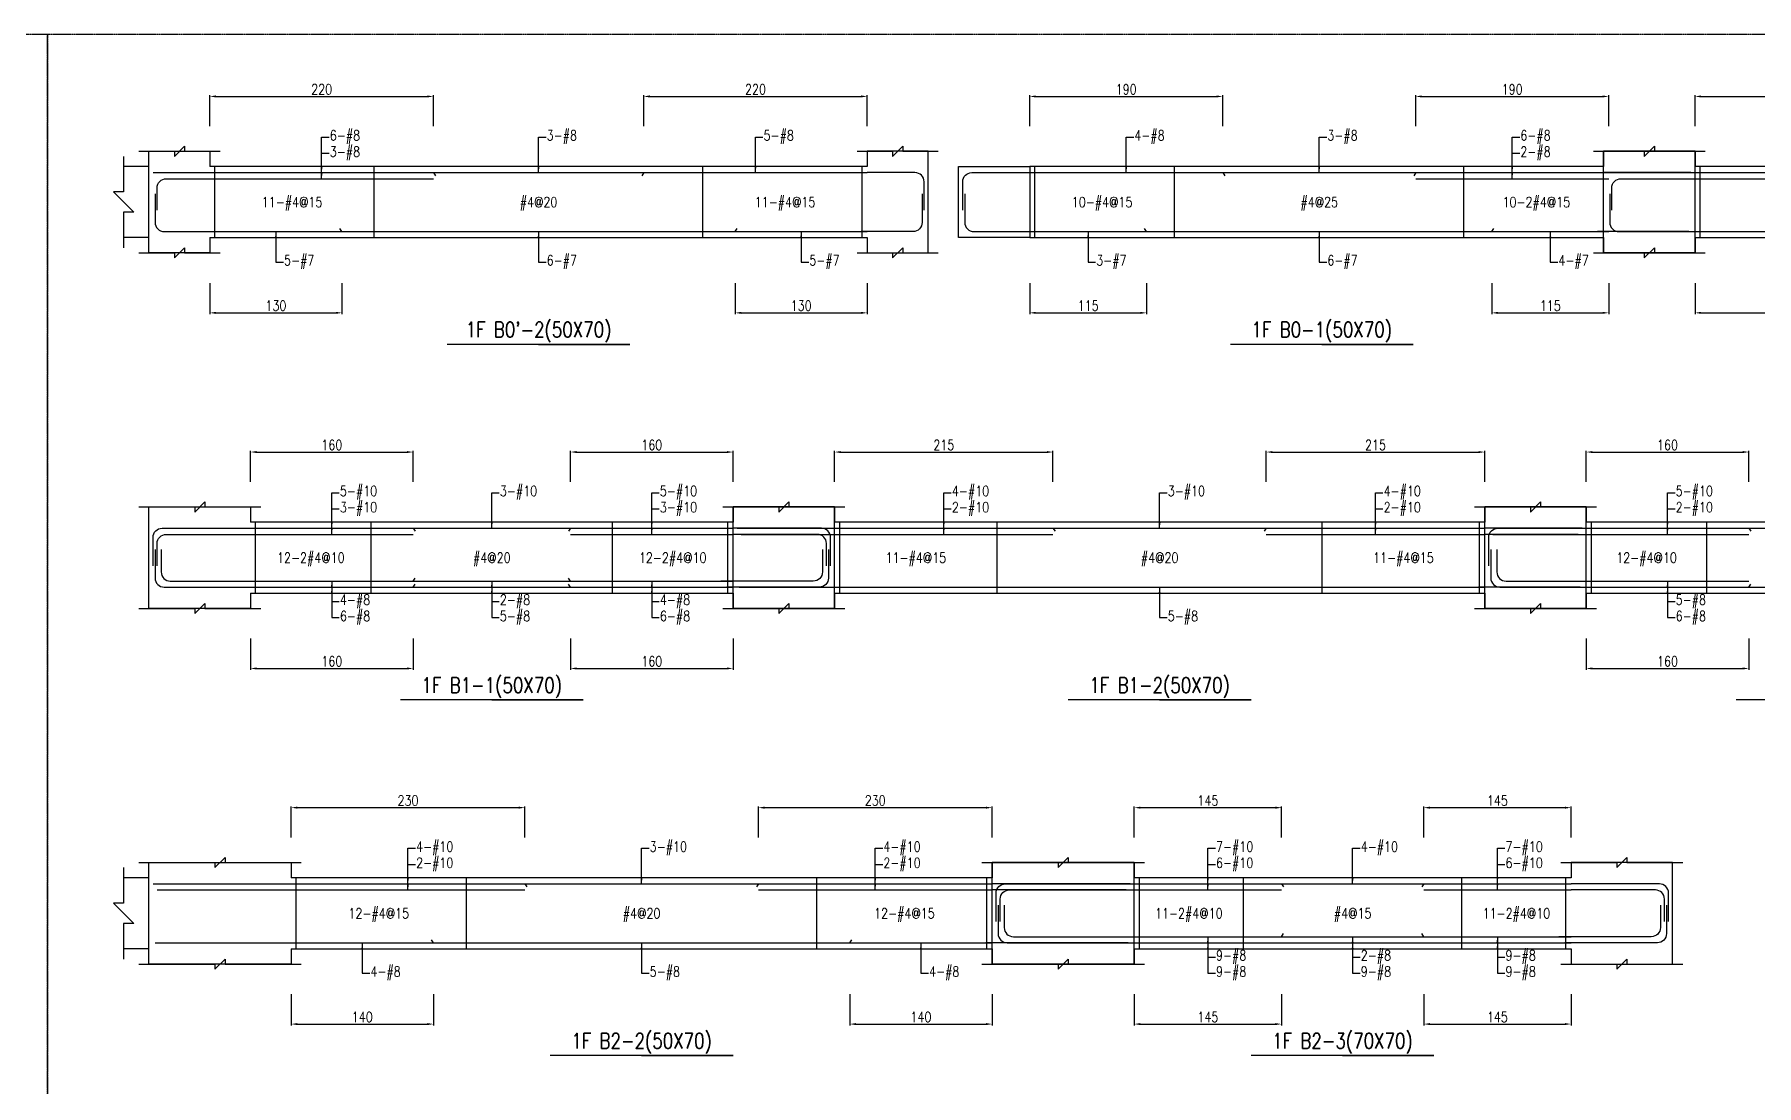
# Model space of a CAD drawing. Header units: millimetres. Extents: x 0 to 84580, y -12276 to 4373.
# Drawn here: x 48735 to 50431, y -5104 to -4069 of the extents above; entities that cross this region are included whole.
import ezdxf
from ezdxf.enums import TextEntityAlignment as Align

# ---------------------------------------------------------------- set-up
doc = ezdxf.new("R2010")
doc.units = ezdxf.units.MM
doc.header["$MEASUREMENT"] = 0
doc.linetypes.add('CENTER', pattern=[2, 1.25, -0.25, 0.25, -0.25])
for name, color, linetype in [('S-DIM', 2, 'Continuous'), ('S-GRID', 1, 'CENTER'), ('S-LEADER', 2, 'Continuous'), ('S-RC', 130, 'Continuous'), ('S-REINF', 6, 'Continuous'), ('S-TEXT', 2, 'Continuous')]:
    doc.layers.add(name, color=color, linetype=linetype)
doc.styles.add('CS4', font='romans.shx', dxfattribs={"width": 0.8, "bigfont": 'lsp.shx'})
doc.styles.get("Standard").update_dxf_attribs({"font": 'arial.ttf'})
doc.dimstyles.new('ISO-25', dxfattribs={"dimtxt": 2.5, "dimasz": 2.5, "dimexe": 1.25, "dimexo": 0.625, "dimtad": 1, "dimtxsty": 'Standard', "dimcen": 2.5, "dimadec": 0, "dimazin": 0, "dimtfac": 1, "dimtmove": 0, "dimatfit": 3, "dimfxl": 0, "dimarcsym": 0})

# ---------------------------------------------------------------- blocks, each defined once
blk = doc.blocks.new('*D1735')
at = {"layer": 'DEFPOINTS', "color": 0, "transparency": 16777216}
for p in [(49128, -4130), (48908, -4160), (49128, -4160)]:
    blk.add_point(p, dxfattribs=at)
at = {"layer": 'S-DIM', "color": 0, "lineweight": -2, "transparency": 16777216}
for p, q in [((48908, -4159.375), (48908, -4128.75)), ((48914, -4130), (49122, -4130)), ((49128, -4159.375), (49128, -4128.75))]:
    blk.add_line(p, q, dxfattribs=at)
at = {"layer": 'S-DIM', "color": 0, "transparency": 16777216}
for points in [[(48914, -4129), (48914, -4131), (48908, -4130)], [(49122, -4129), (49122, -4131), (49128, -4130)]]:
    blk.add_solid(points, dxfattribs=at)
at = {"layer": 'S-DIM', "color": 0, "transparency": 16777216, "insert": (49018, -4123), "char_height": 10, "attachment_point": 5, "style": 'CS4'}
blk.add_mtext('220', dxfattribs=at)
blk = doc.blocks.new('*D1736')
at = {"layer": 'DEFPOINTS', "color": 0, "transparency": 16777216}
for p in [(49555.1, -4130), (49335.1, -4160), (49555.1, -4160)]:
    blk.add_point(p, dxfattribs=at)
at = {"layer": 'S-DIM', "color": 0, "lineweight": -2, "transparency": 16777216}
for p, q in [((49335.1, -4159.375), (49335.1, -4128.75)), ((49341.1, -4130), (49549.1, -4130)), ((49555.1, -4159.375), (49555.1, -4128.75))]:
    blk.add_line(p, q, dxfattribs=at)
at = {"layer": 'S-DIM', "color": 0, "transparency": 16777216}
for points in [[(49341.1, -4129), (49341.1, -4131), (49335.1, -4130)], [(49549.1, -4129), (49549.1, -4131), (49555.1, -4130)]]:
    blk.add_solid(points, dxfattribs=at)
at = {"layer": 'S-DIM', "color": 0, "transparency": 16777216, "insert": (49445.1, -4123), "char_height": 10, "attachment_point": 5, "style": 'CS4'}
blk.add_mtext('220', dxfattribs=at)
blk = doc.blocks.new('*D1737')
at = {"layer": 'DEFPOINTS', "color": 0, "transparency": 16777216}
for p in [(48908, -4313), (49038, -4313), (49038, -4343)]:
    blk.add_point(p, dxfattribs=at)
at = {"layer": 'S-DIM', "color": 0, "lineweight": -2, "transparency": 16777216}
for p, q in [((48908, -4313.625), (48908, -4344.25)), ((49038, -4313.625), (49038, -4344.25)), ((48914, -4343), (49032, -4343))]:
    blk.add_line(p, q, dxfattribs=at)
at = {"layer": 'S-DIM', "color": 0, "transparency": 16777216}
for points in [[(48914, -4342), (48914, -4344), (48908, -4343)], [(49032, -4342), (49032, -4344), (49038, -4343)]]:
    blk.add_solid(points, dxfattribs=at)
at = {"layer": 'S-DIM', "color": 0, "transparency": 16777216, "insert": (48973, -4336), "char_height": 10, "attachment_point": 5, "style": 'CS4'}
blk.add_mtext('130', dxfattribs=at)
blk = doc.blocks.new('*D1698')
at = {"layer": 'DEFPOINTS', "color": 0, "transparency": 16777216}
for p in [(49425.1, -4313), (49555.1, -4313), (49555.1, -4343)]:
    blk.add_point(p, dxfattribs=at)
at = {"layer": 'S-DIM', "color": 0, "lineweight": -2, "transparency": 16777216}
for p, q in [((49425.1, -4313.625), (49425.1, -4344.25)), ((49555.1, -4313.625), (49555.1, -4344.25)), ((49431.1, -4343), (49549.1, -4343))]:
    blk.add_line(p, q, dxfattribs=at)
at = {"layer": 'S-DIM', "color": 0, "transparency": 16777216}
for points in [[(49431.1, -4342), (49431.1, -4344), (49425.1, -4343)], [(49549.1, -4342), (49549.1, -4344), (49555.1, -4343)]]:
    blk.add_solid(points, dxfattribs=at)
at = {"layer": 'S-DIM', "color": 0, "transparency": 16777216, "insert": (49490.1, -4336), "char_height": 10, "attachment_point": 5, "style": 'CS4'}
blk.add_mtext('130', dxfattribs=at)
blk = doc.blocks.new('*D1699')
at = {"layer": 'DEFPOINTS', "color": 0, "transparency": 16777216}
for p in [(49905.1, -4130), (49715.1, -4160), (49905.1, -4160)]:
    blk.add_point(p, dxfattribs=at)
at = {"layer": 'S-DIM', "color": 0, "lineweight": -2, "transparency": 16777216}
for p, q in [((49715.1, -4159.375), (49715.1, -4128.75)), ((49721.1, -4130), (49899.1, -4130)), ((49905.1, -4159.375), (49905.1, -4128.75))]:
    blk.add_line(p, q, dxfattribs=at)
at = {"layer": 'S-DIM', "color": 0, "transparency": 16777216}
for points in [[(49721.1, -4129), (49721.1, -4131), (49715.1, -4130)], [(49899.1, -4129), (49899.1, -4131), (49905.1, -4130)]]:
    blk.add_solid(points, dxfattribs=at)
at = {"layer": 'S-DIM', "color": 0, "transparency": 16777216, "insert": (49810.1, -4123), "char_height": 10, "attachment_point": 5, "style": 'CS4'}
blk.add_mtext('190', dxfattribs=at)
blk = doc.blocks.new('*D1700')
at = {"layer": 'DEFPOINTS', "color": 0, "transparency": 16777216}
for p in [(50285.1, -4130), (50095.1, -4160), (50285.1, -4160)]:
    blk.add_point(p, dxfattribs=at)
at = {"layer": 'S-DIM', "color": 0, "lineweight": -2, "transparency": 16777216}
for p, q in [((50095.1, -4159.375), (50095.1, -4128.75)), ((50101.1, -4130), (50279.1, -4130)), ((50285.1, -4159.375), (50285.1, -4128.75))]:
    blk.add_line(p, q, dxfattribs=at)
at = {"layer": 'S-DIM', "color": 0, "transparency": 16777216}
for points in [[(50101.1, -4129), (50101.1, -4131), (50095.1, -4130)], [(50279.1, -4129), (50279.1, -4131), (50285.1, -4130)]]:
    blk.add_solid(points, dxfattribs=at)
at = {"layer": 'S-DIM', "color": 0, "transparency": 16777216, "insert": (50190.1, -4123), "char_height": 10, "attachment_point": 5, "style": 'CS4'}
blk.add_mtext('190', dxfattribs=at)
blk = doc.blocks.new('*D1701')
at = {"layer": 'DEFPOINTS', "color": 0, "transparency": 16777216}
for p in [(49715.1, -4313), (49830.1, -4313), (49830.1, -4343)]:
    blk.add_point(p, dxfattribs=at)
at = {"layer": 'S-DIM', "color": 0, "lineweight": -2, "transparency": 16777216}
for p, q in [((49715.1, -4313.625), (49715.1, -4344.25)), ((49830.1, -4313.625), (49830.1, -4344.25)), ((49721.1, -4343), (49824.1, -4343))]:
    blk.add_line(p, q, dxfattribs=at)
at = {"layer": 'S-DIM', "color": 0, "transparency": 16777216}
for points in [[(49721.1, -4342), (49721.1, -4344), (49715.1, -4343)], [(49824.1, -4342), (49824.1, -4344), (49830.1, -4343)]]:
    blk.add_solid(points, dxfattribs=at)
at = {"layer": 'S-DIM', "color": 0, "transparency": 16777216, "insert": (49772.6, -4336), "char_height": 10, "attachment_point": 5, "style": 'CS4'}
blk.add_mtext('115', dxfattribs=at)
blk = doc.blocks.new('*D1702')
at = {"layer": 'DEFPOINTS', "color": 0, "transparency": 16777216}
for p in [(50170.1, -4313), (50285.1, -4313), (50285.1, -4343)]:
    blk.add_point(p, dxfattribs=at)
at = {"layer": 'S-DIM', "color": 0, "lineweight": -2, "transparency": 16777216}
for p, q in [((50170.1, -4313.625), (50170.1, -4344.25)), ((50285.1, -4313.625), (50285.1, -4344.25)), ((50176.1, -4343), (50279.1, -4343))]:
    blk.add_line(p, q, dxfattribs=at)
at = {"layer": 'S-DIM', "color": 0, "transparency": 16777216}
for points in [[(50176.1, -4342), (50176.1, -4344), (50170.1, -4343)], [(50279.1, -4342), (50279.1, -4344), (50285.1, -4343)]]:
    blk.add_solid(points, dxfattribs=at)
at = {"layer": 'S-DIM', "color": 0, "transparency": 16777216, "insert": (50227.6, -4336), "char_height": 10, "attachment_point": 5, "style": 'CS4'}
blk.add_mtext('115', dxfattribs=at)
blk = doc.blocks.new('*D1703')
at = {"layer": 'DEFPOINTS', "color": 0, "transparency": 16777216}
for p in [(50625.1, -4130), (50370.1, -4160), (50625.1, -4160)]:
    blk.add_point(p, dxfattribs=at)
at = {"layer": 'S-DIM', "color": 0, "lineweight": -2, "transparency": 16777216}
for p, q in [((50370.1, -4159.375), (50370.1, -4128.75)), ((50376.1, -4130), (50619.1, -4130)), ((50625.1, -4159.375), (50625.1, -4128.75))]:
    blk.add_line(p, q, dxfattribs=at)
at = {"layer": 'S-DIM', "color": 0, "transparency": 16777216}
for points in [[(50376.1, -4129), (50376.1, -4131), (50370.1, -4130)], [(50619.1, -4129), (50619.1, -4131), (50625.1, -4130)]]:
    blk.add_solid(points, dxfattribs=at)
at = {"layer": 'S-DIM', "color": 0, "transparency": 16777216, "insert": (50497.6, -4123), "char_height": 10, "attachment_point": 5, "style": 'CS4'}
blk.add_mtext('255', dxfattribs=at)
blk = doc.blocks.new('*D1705')
at = {"layer": 'DEFPOINTS', "color": 0, "transparency": 16777216}
for p in [(50370.1, -4313), (50525.1, -4313), (50525.1, -4343)]:
    blk.add_point(p, dxfattribs=at)
at = {"layer": 'S-DIM', "color": 0, "lineweight": -2, "transparency": 16777216}
for p, q in [((50370.1, -4313.625), (50370.1, -4344.25)), ((50525.1, -4313.625), (50525.1, -4344.25)), ((50376.1, -4343), (50519.1, -4343))]:
    blk.add_line(p, q, dxfattribs=at)
at = {"layer": 'S-DIM', "color": 0, "transparency": 16777216}
for points in [[(50376.1, -4342), (50376.1, -4344), (50370.1, -4343)], [(50519.1, -4342), (50519.1, -4344), (50525.1, -4343)]]:
    blk.add_solid(points, dxfattribs=at)
at = {"layer": 'S-DIM', "color": 0, "transparency": 16777216, "insert": (50447.6, -4336), "char_height": 10, "attachment_point": 5, "style": 'CS4'}
blk.add_mtext('155', dxfattribs=at)
blk = doc.blocks.new('*D1693')
at = {"layer": 'DEFPOINTS', "color": 0, "transparency": 16777216}
for p in [(49108, -4480), (48948, -4510), (49108, -4510)]:
    blk.add_point(p, dxfattribs=at)
at = {"layer": 'S-DIM', "color": 0, "lineweight": -2, "transparency": 16777216}
for p, q in [((48948, -4509.375), (48948, -4478.75)), ((48954, -4480), (49102, -4480)), ((49108, -4509.375), (49108, -4478.75))]:
    blk.add_line(p, q, dxfattribs=at)
at = {"layer": 'S-DIM', "color": 0, "transparency": 16777216}
for points in [[(48954, -4479), (48954, -4481), (48948, -4480)], [(49102, -4479), (49102, -4481), (49108, -4480)]]:
    blk.add_solid(points, dxfattribs=at)
at = {"layer": 'S-DIM', "color": 0, "transparency": 16777216, "insert": (49028, -4473), "char_height": 10, "attachment_point": 5, "style": 'CS4'}
blk.add_mtext('160', dxfattribs=at)
blk = doc.blocks.new('*D1694')
at = {"layer": 'DEFPOINTS', "color": 0, "transparency": 16777216}
for p in [(49423, -4480), (49263, -4510), (49423, -4510)]:
    blk.add_point(p, dxfattribs=at)
at = {"layer": 'S-DIM', "color": 0, "lineweight": -2, "transparency": 16777216}
for p, q in [((49263, -4509.375), (49263, -4478.75)), ((49269, -4480), (49417, -4480)), ((49423, -4509.375), (49423, -4478.75))]:
    blk.add_line(p, q, dxfattribs=at)
at = {"layer": 'S-DIM', "color": 0, "transparency": 16777216}
for points in [[(49269, -4479), (49269, -4481), (49263, -4480)], [(49417, -4479), (49417, -4481), (49423, -4480)]]:
    blk.add_solid(points, dxfattribs=at)
at = {"layer": 'S-DIM', "color": 0, "transparency": 16777216, "insert": (49343, -4473), "char_height": 10, "attachment_point": 5, "style": 'CS4'}
blk.add_mtext('160', dxfattribs=at)
blk = doc.blocks.new('*D1695')
at = {"layer": 'DEFPOINTS', "color": 0, "transparency": 16777216}
for p in [(48948, -4663), (49108, -4663), (49108, -4693)]:
    blk.add_point(p, dxfattribs=at)
at = {"layer": 'S-DIM', "color": 0, "lineweight": -2, "transparency": 16777216}
for p, q in [((48948, -4663.625), (48948, -4694.25)), ((49108, -4663.625), (49108, -4694.25)), ((48954, -4693), (49102, -4693))]:
    blk.add_line(p, q, dxfattribs=at)
at = {"layer": 'S-DIM', "color": 0, "transparency": 16777216}
for points in [[(48954, -4692), (48954, -4694), (48948, -4693)], [(49102, -4692), (49102, -4694), (49108, -4693)]]:
    blk.add_solid(points, dxfattribs=at)
at = {"layer": 'S-DIM', "color": 0, "transparency": 16777216, "insert": (49028, -4686), "char_height": 10, "attachment_point": 5, "style": 'CS4'}
blk.add_mtext('160', dxfattribs=at)
blk = doc.blocks.new('*D1696')
at = {"layer": 'DEFPOINTS', "color": 0, "transparency": 16777216}
for p in [(49263, -4663), (49423, -4663), (49423, -4693)]:
    blk.add_point(p, dxfattribs=at)
at = {"layer": 'S-DIM', "color": 0, "lineweight": -2, "transparency": 16777216}
for p, q in [((49263, -4663.625), (49263, -4694.25)), ((49423, -4663.625), (49423, -4694.25)), ((49269, -4693), (49417, -4693))]:
    blk.add_line(p, q, dxfattribs=at)
at = {"layer": 'S-DIM', "color": 0, "transparency": 16777216}
for points in [[(49269, -4692), (49269, -4694), (49263, -4693)], [(49417, -4692), (49417, -4694), (49423, -4693)]]:
    blk.add_solid(points, dxfattribs=at)
at = {"layer": 'S-DIM', "color": 0, "transparency": 16777216, "insert": (49343, -4686), "char_height": 10, "attachment_point": 5, "style": 'CS4'}
blk.add_mtext('160', dxfattribs=at)
blk = doc.blocks.new('*D1697')
at = {"layer": 'DEFPOINTS', "color": 0, "transparency": 16777216}
for p in [(49738, -4480), (49523, -4510), (49738, -4510)]:
    blk.add_point(p, dxfattribs=at)
at = {"layer": 'S-DIM', "color": 0, "lineweight": -2, "transparency": 16777216}
for p, q in [((49523, -4509.375), (49523, -4478.75)), ((49529, -4480), (49732, -4480)), ((49738, -4509.375), (49738, -4478.75))]:
    blk.add_line(p, q, dxfattribs=at)
at = {"layer": 'S-DIM', "color": 0, "transparency": 16777216}
for points in [[(49529, -4479), (49529, -4481), (49523, -4480)], [(49732, -4479), (49732, -4481), (49738, -4480)]]:
    blk.add_solid(points, dxfattribs=at)
at = {"layer": 'S-DIM', "color": 0, "transparency": 16777216, "insert": (49630.5, -4473), "char_height": 10, "attachment_point": 5, "style": 'CS4'}
blk.add_mtext('215', dxfattribs=at)
blk = doc.blocks.new('*D1686')
at = {"layer": 'DEFPOINTS', "color": 0, "transparency": 16777216}
for p in [(50163, -4480), (49948, -4510), (50163, -4510)]:
    blk.add_point(p, dxfattribs=at)
at = {"layer": 'S-DIM', "color": 0, "lineweight": -2, "transparency": 16777216}
for p, q in [((49948, -4509.375), (49948, -4478.75)), ((49954, -4480), (50157, -4480)), ((50163, -4509.375), (50163, -4478.75))]:
    blk.add_line(p, q, dxfattribs=at)
at = {"layer": 'S-DIM', "color": 0, "transparency": 16777216}
for points in [[(49954, -4479), (49954, -4481), (49948, -4480)], [(50157, -4479), (50157, -4481), (50163, -4480)]]:
    blk.add_solid(points, dxfattribs=at)
at = {"layer": 'S-DIM', "color": 0, "transparency": 16777216, "insert": (50055.5, -4473), "char_height": 10, "attachment_point": 5, "style": 'CS4'}
blk.add_mtext('215', dxfattribs=at)
blk = doc.blocks.new('*D1687')
at = {"layer": 'DEFPOINTS', "color": 0, "transparency": 16777216}
for p in [(50423, -4480), (50263, -4510), (50423, -4510)]:
    blk.add_point(p, dxfattribs=at)
at = {"layer": 'S-DIM', "color": 0, "lineweight": -2, "transparency": 16777216}
for p, q in [((50263, -4509.375), (50263, -4478.75)), ((50269, -4480), (50417, -4480)), ((50423, -4509.375), (50423, -4478.75))]:
    blk.add_line(p, q, dxfattribs=at)
at = {"layer": 'S-DIM', "color": 0, "transparency": 16777216}
for points in [[(50269, -4479), (50269, -4481), (50263, -4480)], [(50417, -4479), (50417, -4481), (50423, -4480)]]:
    blk.add_solid(points, dxfattribs=at)
at = {"layer": 'S-DIM', "color": 0, "transparency": 16777216, "insert": (50343, -4473), "char_height": 10, "attachment_point": 5, "style": 'CS4'}
blk.add_mtext('160', dxfattribs=at)
blk = doc.blocks.new('*D1689')
at = {"layer": 'DEFPOINTS', "color": 0, "transparency": 16777216}
for p in [(50263, -4663), (50423, -4663), (50423, -4693)]:
    blk.add_point(p, dxfattribs=at)
at = {"layer": 'S-DIM', "color": 0, "lineweight": -2, "transparency": 16777216}
for p, q in [((50263, -4663.625), (50263, -4694.25)), ((50423, -4663.625), (50423, -4694.25)), ((50269, -4693), (50417, -4693))]:
    blk.add_line(p, q, dxfattribs=at)
at = {"layer": 'S-DIM', "color": 0, "transparency": 16777216}
for points in [[(50269, -4692), (50269, -4694), (50263, -4693)], [(50417, -4692), (50417, -4694), (50423, -4693)]]:
    blk.add_solid(points, dxfattribs=at)
at = {"layer": 'S-DIM', "color": 0, "transparency": 16777216, "insert": (50343, -4686), "char_height": 10, "attachment_point": 5, "style": 'CS4'}
blk.add_mtext('160', dxfattribs=at)
blk = doc.blocks.new('*D1681')
at = {"layer": 'DEFPOINTS', "color": 0, "transparency": 16777216}
for p in [(49218, -4830), (48988, -4860), (49218, -4860)]:
    blk.add_point(p, dxfattribs=at)
at = {"layer": 'S-DIM', "color": 0, "lineweight": -2, "transparency": 16777216}
for p, q in [((48988, -4859.375), (48988, -4828.75)), ((48994, -4830), (49212, -4830)), ((49218, -4859.375), (49218, -4828.75))]:
    blk.add_line(p, q, dxfattribs=at)
at = {"layer": 'S-DIM', "color": 0, "transparency": 16777216}
for points in [[(48994, -4829), (48994, -4831), (48988, -4830)], [(49212, -4829), (49212, -4831), (49218, -4830)]]:
    blk.add_solid(points, dxfattribs=at)
at = {"layer": 'S-DIM', "color": 0, "transparency": 16777216, "insert": (49103, -4823), "char_height": 10, "attachment_point": 5, "style": 'CS4'}
blk.add_mtext('230', dxfattribs=at)
blk = doc.blocks.new('*D1682')
at = {"layer": 'DEFPOINTS', "color": 0, "transparency": 16777216}
for p in [(49678, -4830), (49448, -4860), (49678, -4860)]:
    blk.add_point(p, dxfattribs=at)
at = {"layer": 'S-DIM', "color": 0, "lineweight": -2, "transparency": 16777216}
for p, q in [((49448, -4859.375), (49448, -4828.75)), ((49454, -4830), (49672, -4830)), ((49678, -4859.375), (49678, -4828.75))]:
    blk.add_line(p, q, dxfattribs=at)
at = {"layer": 'S-DIM', "color": 0, "transparency": 16777216}
for points in [[(49454, -4829), (49454, -4831), (49448, -4830)], [(49672, -4829), (49672, -4831), (49678, -4830)]]:
    blk.add_solid(points, dxfattribs=at)
at = {"layer": 'S-DIM', "color": 0, "transparency": 16777216, "insert": (49563, -4823), "char_height": 10, "attachment_point": 5, "style": 'CS4'}
blk.add_mtext('230', dxfattribs=at)
blk = doc.blocks.new('*D1683')
at = {"layer": 'DEFPOINTS', "color": 0, "transparency": 16777216}
for p in [(48988, -5013), (49128, -5013), (49128, -5043)]:
    blk.add_point(p, dxfattribs=at)
at = {"layer": 'S-DIM', "color": 0, "lineweight": -2, "transparency": 16777216}
for p, q in [((48988, -5013.625), (48988, -5044.25)), ((49128, -5013.625), (49128, -5044.25)), ((48994, -5043), (49122, -5043))]:
    blk.add_line(p, q, dxfattribs=at)
at = {"layer": 'S-DIM', "color": 0, "transparency": 16777216}
for points in [[(48994, -5042), (48994, -5044), (48988, -5043)], [(49122, -5042), (49122, -5044), (49128, -5043)]]:
    blk.add_solid(points, dxfattribs=at)
at = {"layer": 'S-DIM', "color": 0, "transparency": 16777216, "insert": (49058, -5036), "char_height": 10, "attachment_point": 5, "style": 'CS4'}
blk.add_mtext('140', dxfattribs=at)
blk = doc.blocks.new('*D1684')
at = {"layer": 'DEFPOINTS', "color": 0, "transparency": 16777216}
for p in [(49538, -5013), (49678, -5013), (49678, -5043)]:
    blk.add_point(p, dxfattribs=at)
at = {"layer": 'S-DIM', "color": 0, "lineweight": -2, "transparency": 16777216}
for p, q in [((49538, -5013.625), (49538, -5044.25)), ((49678, -5013.625), (49678, -5044.25)), ((49544, -5043), (49672, -5043))]:
    blk.add_line(p, q, dxfattribs=at)
at = {"layer": 'S-DIM', "color": 0, "transparency": 16777216}
for points in [[(49544, -5042), (49544, -5044), (49538, -5043)], [(49672, -5042), (49672, -5044), (49678, -5043)]]:
    blk.add_solid(points, dxfattribs=at)
at = {"layer": 'S-DIM', "color": 0, "transparency": 16777216, "insert": (49608, -5036), "char_height": 10, "attachment_point": 5, "style": 'CS4'}
blk.add_mtext('140', dxfattribs=at)
blk = doc.blocks.new('*D1685')
at = {"layer": 'DEFPOINTS', "color": 0, "transparency": 16777216}
for p in [(49963, -4830), (49818, -4860), (49963, -4860)]:
    blk.add_point(p, dxfattribs=at)
at = {"layer": 'S-DIM', "color": 0, "lineweight": -2, "transparency": 16777216}
for p, q in [((49818, -4859.375), (49818, -4828.75)), ((49824, -4830), (49957, -4830)), ((49963, -4859.375), (49963, -4828.75))]:
    blk.add_line(p, q, dxfattribs=at)
at = {"layer": 'S-DIM', "color": 0, "transparency": 16777216}
for points in [[(49824, -4829), (49824, -4831), (49818, -4830)], [(49957, -4829), (49957, -4831), (49963, -4830)]]:
    blk.add_solid(points, dxfattribs=at)
at = {"layer": 'S-DIM', "color": 0, "transparency": 16777216, "insert": (49890.5, -4823), "char_height": 10, "attachment_point": 5, "style": 'CS4'}
blk.add_mtext('145', dxfattribs=at)
blk = doc.blocks.new('*D1672')
at = {"layer": 'DEFPOINTS', "color": 0, "transparency": 16777216}
for p in [(50248, -4830), (50103, -4860), (50248, -4860)]:
    blk.add_point(p, dxfattribs=at)
at = {"layer": 'S-DIM', "color": 0, "lineweight": -2, "transparency": 16777216}
for p, q in [((50103, -4859.375), (50103, -4828.75)), ((50109, -4830), (50242, -4830)), ((50248, -4859.375), (50248, -4828.75))]:
    blk.add_line(p, q, dxfattribs=at)
at = {"layer": 'S-DIM', "color": 0, "transparency": 16777216}
for points in [[(50109, -4829), (50109, -4831), (50103, -4830)], [(50242, -4829), (50242, -4831), (50248, -4830)]]:
    blk.add_solid(points, dxfattribs=at)
at = {"layer": 'S-DIM', "color": 0, "transparency": 16777216, "insert": (50175.5, -4823), "char_height": 10, "attachment_point": 5, "style": 'CS4'}
blk.add_mtext('145', dxfattribs=at)
blk = doc.blocks.new('*D1673')
at = {"layer": 'DEFPOINTS', "color": 0, "transparency": 16777216}
for p in [(49818, -5013), (49963, -5013), (49963, -5043)]:
    blk.add_point(p, dxfattribs=at)
at = {"layer": 'S-DIM', "color": 0, "lineweight": -2, "transparency": 16777216}
for p, q in [((49818, -5013.625), (49818, -5044.25)), ((49963, -5013.625), (49963, -5044.25)), ((49824, -5043), (49957, -5043))]:
    blk.add_line(p, q, dxfattribs=at)
at = {"layer": 'S-DIM', "color": 0, "transparency": 16777216}
for points in [[(49824, -5042), (49824, -5044), (49818, -5043)], [(49957, -5042), (49957, -5044), (49963, -5043)]]:
    blk.add_solid(points, dxfattribs=at)
at = {"layer": 'S-DIM', "color": 0, "transparency": 16777216, "insert": (49890.5, -5036), "char_height": 10, "attachment_point": 5, "style": 'CS4'}
blk.add_mtext('145', dxfattribs=at)
blk = doc.blocks.new('*D1674')
at = {"layer": 'DEFPOINTS', "color": 0, "transparency": 16777216}
for p in [(50103, -5013), (50248, -5013), (50248, -5043)]:
    blk.add_point(p, dxfattribs=at)
at = {"layer": 'S-DIM', "color": 0, "lineweight": -2, "transparency": 16777216}
for p, q in [((50103, -5013.625), (50103, -5044.25)), ((50248, -5013.625), (50248, -5044.25)), ((50109, -5043), (50242, -5043))]:
    blk.add_line(p, q, dxfattribs=at)
at = {"layer": 'S-DIM', "color": 0, "transparency": 16777216}
for points in [[(50109, -5042), (50109, -5044), (50103, -5043)], [(50242, -5042), (50242, -5044), (50248, -5043)]]:
    blk.add_solid(points, dxfattribs=at)
at = {"layer": 'S-DIM', "color": 0, "transparency": 16777216, "insert": (50175.5, -5036), "char_height": 10, "attachment_point": 5, "style": 'CS4'}
blk.add_mtext('145', dxfattribs=at)

msp = doc.modelspace()

# ---------------------------------------------------------------- linework, layer by layer
for p, q in [((48848, -4199), (48823, -4199)), ((48848, -4269), (48823, -4269)), ((48848, -4899), (48823, -4899)), ((48848, -4969), (48823, -4969))]:
    msp.add_line(p, q)
at = {"layer": 'S-GRID'}
for points in [[(45519, -6138), (48748, -6138), (48748, -4069), (45519, -4069), (45519, -6138)], [(45519, -6138), (48748, -6138), (48748, -4069), (45519, -4069), (45519, -6138)], [(48748, -6138), (51977, -6138), (51977, -4069), (48748, -4069), (48748, -6138)], [(48748, -6138), (51977, -6138), (51977, -4069), (48748, -4069), (48748, -6138)]]:
    msp.add_lwpolyline(points, dxfattribs=at)
at = {"layer": 'S-RC'}
for points in [[(48838, -4184), (48873, -4184.007), (48872.999, -4189.007), (48883.001, -4179.009), (48883, -4184.009), (48918, -4184.016)], [(48908, -4269), (48908, -4284), (48848, -4284), (48848, -4184), (48908, -4184), (48908, -4199)], [(49545.1, -4184), (49580.1, -4184.007), (49580.099, -4189.007), (49590.101, -4179.009), (49590.1, -4184.009), (49625.1, -4184.016)], [(49555.1, -4269), (49555.1, -4284), (49615.1, -4284), (49615.1, -4184), (49555.1, -4184), (49555.1, -4199)], [(50270.1, -4184), (50320.1, -4184.01), (50320.099, -4189.01), (50330.101, -4179.012), (50330.1, -4184.012), (50380.1, -4184.022)], [(50270.1, -4184), (50320.1, -4184.01), (50320.099, -4189.01), (50330.101, -4179.012), (50330.1, -4184.012), (50380.1, -4184.022)], [(50280.1, -4269), (50280.1, -4284), (50370.1, -4284), (50370.1, -4184), (50280.1, -4184), (50280.1, -4199)], [(50370.1, -4269), (50370.1, -4284), (50280.1, -4284), (50280.1, -4184), (50370.1, -4184), (50370.1, -4199)], [(48823, -4189), (48823, -4224), (48813, -4224), (48833, -4244), (48823, -4244), (48823, -4279)], [(49555.1, -4199), (48908, -4199)], [(49715.1, -4269), (49645.1, -4269), (49645.1, -4199), (49715.1, -4199), (49715.1, -4269)], [(50280.1, -4199), (49715.1, -4199)], [(51135.1, -4199), (50370.1, -4199)], [(48908, -4269), (49555.1, -4269)], [(49715.1, -4269), (50280.1, -4269)], [(50370.1, -4269), (51135.1, -4269)], [(48838, -4284), (48873, -4284.007), (48872.999, -4289.007), (48883.001, -4279.009), (48883, -4284.009), (48918, -4284.016)], [(49545.1, -4284), (49580.1, -4284.007), (49580.099, -4289.007), (49590.101, -4279.009), (49590.1, -4284.009), (49625.1, -4284.016)], [(50270.1, -4284), (50320.1, -4284.01), (50320.099, -4289.01), (50330.101, -4279.012), (50330.1, -4284.012), (50380.1, -4284.022)], [(50270.1, -4284), (50320.1, -4284.01), (50320.099, -4289.01), (50330.101, -4279.012), (50330.1, -4284.012), (50380.1, -4284.022)], [(49231.55, -4374), (49321.55, -4374), (49141.55, -4374)], [(50002.6, -4374), (50092.6, -4374), (49912.6, -4374)], [(48838, -4534), (48893, -4534.011), (48892.999, -4539.011), (48903.001, -4529.013), (48903, -4534.013), (48958, -4534.024)], [(48948, -4619), (48948, -4634), (48848, -4634), (48848, -4534), (48948, -4534), (48948, -4549)], [(49413, -4534), (49468, -4534.011), (49467.999, -4539.011), (49478.001, -4529.013), (49478, -4534.013), (49533, -4534.024)], [(49413, -4534), (49468, -4534.011), (49467.999, -4539.011), (49478.001, -4529.013), (49478, -4534.013), (49533, -4534.024)], [(49423, -4619), (49423, -4634), (49523, -4634), (49523, -4534), (49423, -4534), (49423, -4549)], [(49523, -4619), (49523, -4634), (49423, -4634), (49423, -4534), (49523, -4534), (49523, -4549)], [(50153, -4534), (50208, -4534.011), (50207.999, -4539.011), (50218.001, -4529.013), (50218, -4534.013), (50273, -4534.024)], [(50153, -4534), (50208, -4534.011), (50207.999, -4539.011), (50218.001, -4529.013), (50218, -4534.013), (50273, -4534.024)], [(50163, -4619), (50163, -4634), (50263, -4634), (50263, -4534), (50163, -4534), (50163, -4549)], [(50263, -4619), (50263, -4634), (50163, -4634), (50163, -4534), (50263, -4534), (50263, -4549)], [(49423, -4549), (48948, -4549)], [(50163, -4549), (49523, -4549)], [(50738, -4549), (50263, -4549)], [(48948, -4619), (49423, -4619)], [(49523, -4619), (50163, -4619)], [(50263, -4619), (50738, -4619)], [(48838, -4634), (48893, -4634.011), (48892.999, -4639.011), (48903.001, -4629.013), (48903, -4634.013), (48958, -4634.024)], [(49413, -4634), (49468, -4634.011), (49467.999, -4639.011), (49478.001, -4629.013), (49478, -4634.013), (49533, -4634.024)], [(49413, -4634), (49468, -4634.011), (49467.999, -4639.011), (49478.001, -4629.013), (49478, -4634.013), (49533, -4634.024)], [(50153, -4634), (50208, -4634.011), (50207.999, -4639.011), (50218.001, -4629.013), (50218, -4634.013), (50273, -4634.024)], [(50153, -4634), (50208, -4634.011), (50207.999, -4639.011), (50218.001, -4629.013), (50218, -4634.013), (50273, -4634.024)], [(49185.5, -4724), (49275.5, -4724), (49095.5, -4724)], [(49843, -4724), (49933, -4724), (49753, -4724)], [(50500.5, -4724), (50590.5, -4724), (50410.5, -4724)], [(48838, -4884), (48913, -4884.015), (48912.999, -4889.015), (48923.001, -4879.017), (48923, -4884.017), (48998, -4884.031)], [(49668, -4884), (49743, -4884.015), (49742.999, -4889.015), (49753.001, -4879.017), (49753, -4884.017), (49828, -4884.031)], [(49668, -4884), (49743, -4884.015), (49742.999, -4889.015), (49753.001, -4879.017), (49753, -4884.017), (49828, -4884.031)], [(50238, -4884), (50293, -4884.011), (50292.999, -4889.011), (50303.001, -4879.013), (50303, -4884.013), (50358, -4884.024)], [(48823, -4889), (48823, -4924), (48813, -4924), (48833, -4944), (48823, -4944), (48823, -4979)], [(48988, -4969), (48988, -4984), (48848, -4984), (48848, -4884), (48988, -4884), (48988, -4899)], [(49678, -4899), (48988, -4899)], [(49678, -4969), (49678, -4984), (49818, -4984), (49818, -4884), (49678, -4884), (49678, -4899)], [(49818, -4969), (49818, -4984), (49678, -4984), (49678, -4884), (49818, -4884), (49818, -4899)], [(50248, -4899), (49818, -4899)], [(50248, -4969), (50248, -4984), (50348, -4984), (50348, -4884), (50248, -4884), (50248, -4899)], [(48838, -4984), (48913, -4984.015), (48912.999, -4989.015), (48923.001, -4979.017), (48923, -4984.017), (48998, -4984.031)], [(48988, -4969), (49678, -4969)], [(49668, -4984), (49743, -4984.015), (49742.999, -4989.015), (49753.001, -4979.017), (49753, -4984.017), (49828, -4984.031)], [(49668, -4984), (49743, -4984.015), (49742.999, -4989.015), (49753.001, -4979.017), (49753, -4984.017), (49828, -4984.031)], [(49818, -4969), (50248, -4969)], [(50238, -4984), (50293, -4984.011), (50292.999, -4989.011), (50303.001, -4979.013), (50303, -4984.013), (50358, -4984.024)], [(49333, -5074), (49423, -5074), (49243, -5074)], [(50023, -5074), (50113, -5074), (49933, -5074)]]:
    msp.add_lwpolyline(points, dxfattribs=at)
at = {"layer": 'S-REINF', "color": 1}
for points in [[(48913, -4269), (48913, -4199)], [(49069.775, -4269), (49069.775, -4199)], [(49393.325, -4269), (49393.325, -4199)], [(49550.1, -4269), (49550.1, -4199)], [(49720.1, -4269), (49720.1, -4199)], [(49857.6, -4269), (49857.6, -4199)], [(50142.6, -4269), (50142.6, -4199)], [(50280.1, -4269), (50280.1, -4199)], [(50375.1, -4269), (50375.1, -4199)], [(48953, -4619), (48953, -4549)], [(49066.75, -4619), (49066.75, -4549)], [(49304.25, -4619), (49304.25, -4549)], [(49418, -4619), (49418, -4549)], [(49528, -4619), (49528, -4549)], [(49683, -4619), (49683, -4549)], [(50003, -4619), (50003, -4549)], [(50158, -4619), (50158, -4549)], [(50268, -4619), (50268, -4549)], [(50381.75, -4619), (50381.75, -4549)], [(48993, -4969), (48993, -4899)], [(49160.5, -4969), (49160.5, -4899)], [(49505.5, -4969), (49505.5, -4899)], [(49673, -4969), (49673, -4899)], [(49823, -4969), (49823, -4899)], [(49925.5, -4969), (49925.5, -4899)], [(50140.5, -4969), (50140.5, -4899)], [(50243, -4969), (50243, -4899)]]:
    msp.add_lwpolyline(points, dxfattribs=at)
at = {"layer": 'S-REINF'}
for points in [[(48852, -4205), (48908, -4205)], [(48908, -4205), (49128, -4205)], [(48908, -4211), (49128, -4211)], [(49128, -4205), (49130, -4208)], [(49128, -4205), (49335.1, -4205)], [(49335.1, -4205), (49333.1, -4208)], [(49335.1, -4205), (49555.1, -4205)], [(49715.1, -4205), (49905.1, -4205)], [(49905.1, -4205), (49907.1, -4208)], [(49905.1, -4205), (50095.1, -4205)], [(50095.1, -4205), (50093.1, -4208)], [(50095.1, -4205), (50285.1, -4205)], [(50095.1, -4211), (50285.1, -4211)], [(50366.1, -4205), (50280.1, -4205)], [(50284.1, -4205), (50370.1, -4205)], [(50370.1, -4205), (50625.1, -4205)], [(50370.1, -4211), (50625.1, -4211)], [(48908, -4263), (49038, -4263)], [(49038, -4263), (49036, -4260)], [(49038, -4263), (49425.1, -4263)], [(49425.1, -4263), (49427.1, -4260)], [(49425.1, -4263), (49555.1, -4263)], [(49715.1, -4263), (49830.1, -4263)], [(49830.1, -4263), (49828.1, -4260)], [(49830.1, -4263), (50170.1, -4263)], [(50170.1, -4263), (50172.1, -4260)], [(50170.1, -4263), (50285.1, -4263)], [(50364.1, -4263), (50274.1, -4263)], [(50370.1, -4263), (50525.1, -4263)], [(48948, -4555), (49108, -4555)], [(49108, -4555), (49110, -4558)], [(49108, -4555), (49263, -4555)], [(49263, -4555), (49261, -4558)], [(49263, -4555), (49423, -4555)], [(49427, -4555), (49523, -4555)], [(49523, -4555), (49738, -4555)], [(49738, -4555), (49740, -4558)], [(49738, -4555), (49948, -4555)], [(49948, -4555), (49946, -4558)], [(49948, -4555), (50163, -4555)], [(50259, -4555), (50163, -4555)], [(50263, -4555), (50423, -4555)], [(50423, -4555), (50425, -4558)], [(50423, -4555), (50578, -4555)], [(48948, -4561), (49108, -4561)], [(49263, -4561), (49423, -4561)], [(49431, -4561), (49523, -4561)], [(49523, -4561), (49738, -4561)], [(49948, -4561), (50163, -4561)], [(50255, -4561), (50163, -4561)], [(50171, -4561), (50263, -4561)], [(50263, -4561), (50423, -4561)], [(48948, -4607), (49108, -4607)], [(49108, -4607), (49110, -4604)], [(49108, -4607), (49263, -4607)], [(49108, -4613), (49110, -4610)], [(49263, -4607), (49261, -4604)], [(49263, -4613), (49261, -4610)], [(49263, -4607), (49423, -4607)], [(50263, -4607), (50423, -4607)], [(50423, -4613), (50425, -4610)], [(48948, -4613), (49108, -4613)], [(49108, -4613), (49263, -4613)], [(49263, -4613), (49423, -4613)], [(49429, -4613), (49523, -4613)], [(49523, -4613), (50163, -4613)], [(50257, -4613), (50157, -4613)], [(50263, -4613), (50423, -4613)], [(50423, -4613), (50578, -4613)], [(48852, -4905), (48988, -4905)], [(48856, -4911), (48988, -4911)], [(48988, -4905), (49218, -4905)], [(48988, -4911), (49218, -4911)], [(49218, -4905), (49220, -4908)], [(49218, -4905), (49448, -4905)], [(49448, -4905), (49446, -4908)], [(49448, -4905), (49678, -4905)], [(49448, -4911), (49678, -4911)], [(49814, -4905), (49678, -4905)], [(49810, -4911), (49678, -4911)], [(49818, -4905), (49963, -4905)], [(49818, -4911), (49963, -4911)], [(49963, -4905), (49965, -4908)], [(49963, -4905), (50103, -4905)], [(50103, -4905), (50101, -4908)], [(50103, -4905), (50248, -4905)], [(50103, -4911), (50248, -4911)], [(48854, -4963), (48988, -4963)], [(48988, -4963), (49128, -4963)], [(49128, -4963), (49126, -4960)], [(49128, -4963), (49538, -4963)], [(49538, -4963), (49540, -4960)], [(49538, -4963), (49678, -4963)], [(49812, -4963), (49672, -4963)], [(49818, -4957), (49963, -4957)], [(49818, -4963), (49963, -4963)], [(49963, -4957), (49965, -4954)], [(49963, -4957), (50103, -4957)], [(49963, -4963), (50103, -4963)], [(50103, -4957), (50101, -4954)], [(50103, -4957), (50248, -4957)], [(50103, -4963), (50248, -4963)]]:
    msp.add_lwpolyline(points, dxfattribs=at)
for points in [[(48856, -4242), (48856, -4220, -0.41421356), (48865, -4211), (48908, -4211)], [(49611.1, -4242), (49611.1, -4214, 0.41421356), (49602.1, -4205), (49555.1, -4205)], [(49649.1, -4242), (49649.1, -4214, -0.41421356), (49658.1, -4205), (49715.1, -4205)], [(50288.1, -4242), (50288.1, -4220, -0.41421356), (50297.1, -4211), (50370.1, -4211)], [(48854, -4226), (48854, -4254, 0.41421356), (48863, -4263), (48908, -4263)], [(49609.1, -4226), (49609.1, -4254, -0.41421356), (49600.1, -4263), (49549.1, -4263)], [(49651.1, -4226), (49651.1, -4254, 0.41421356), (49660.1, -4263), (49715.1, -4263)], [(50286.1, -4226), (50286.1, -4254, 0.41421356), (50295.1, -4263), (50370.1, -4263)], [(48852, -4592), (48852, -4564, -0.41421356), (48861, -4555), (48948, -4555)], [(49519, -4592), (49519, -4564, 0.41421356), (49510, -4555), (49423, -4555)], [(50167, -4592), (50167, -4564, -0.41421356), (50176, -4555), (50263, -4555)], [(48854, -4576), (48854, -4604, 0.41421356), (48863, -4613), (48948, -4613)], [(48856, -4592), (48856, -4570, -0.41421356), (48865, -4561), (48948, -4561)], [(48860, -4576), (48860, -4598, 0.41421356), (48869, -4607), (48948, -4607)], [(49511, -4576), (49511, -4598, -0.41421356), (49502, -4607), (49411, -4607)], [(49517, -4576), (49517, -4604, -0.41421356), (49508, -4613), (49417, -4613)], [(49515, -4592), (49515, -4570, 0.41421356), (49506, -4561), (49423, -4561)], [(50169, -4576), (50169, -4604, 0.41421356), (50178, -4613), (50263, -4613)], [(50175, -4576), (50175, -4598, 0.41421356), (50184, -4607), (50263, -4607)], [(49682, -4942), (49682, -4914, -0.41421356), (49691, -4905), (49818, -4905)], [(49686, -4942), (49686, -4920, -0.41421356), (49695, -4911), (49818, -4911)], [(50344, -4942), (50344, -4914, 0.41421356), (50335, -4905), (50248, -4905)], [(50340, -4942), (50340, -4920, 0.41421356), (50331, -4911), (50248, -4911)], [(49684, -4926), (49684, -4954, 0.41421356), (49693, -4963), (49818, -4963)], [(49690, -4926), (49690, -4948, 0.41421356), (49699, -4957), (49818, -4957)], [(50336, -4926), (50336, -4948, -0.41421356), (50327, -4957), (50236, -4957)], [(50342, -4926), (50342, -4954, -0.41421356), (50333, -4963), (50242, -4963)]]:
    msp.add_lwpolyline(points, format="xyb", dxfattribs=at)

# ---------------------------------------------------------------- texts
at = {"layer": 'S-LEADER', "char_height": 10, "attachment_point": 4, "style": 'CS4'}
for s, insert in [('6-#8', (49026, -4170)), ('3-#8', (49239.55, -4170)), ('5-#8', (49453.1, -4170)), ('4-#8', (49818.1, -4170)), ('3-#8', (50008.1, -4170)), ('6-#8', (50198.1, -4170)), ('3-#8', (49026, -4186)), ('2-#8', (50198.1, -4186)), ('5-#7', (48981, -4293)), ('6-#7', (49239.55, -4293)), ('5-#7', (49498.1, -4293)), ('3-#7', (49780.6, -4293)), ('6-#7', (50008.1, -4293)), ('4-#7', (50235.6, -4293)), ('5-#10', (49036, -4520)), ('3-#10', (49193.5, -4520)), ('5-#10', (49351, -4520)), ('4-#10', (49638.5, -4520)), ('3-#10', (49851, -4520)), ('4-#10', (50063.5, -4520)), ('5-#10', (50351, -4520)), ('3-#10', (49036, -4536)), ('3-#10', (49351, -4536)), ('2-#10', (49638.5, -4536)), ('2-#10', (50063.5, -4536)), ('2-#10', (50351, -4536)), ('4-#8', (49036, -4627)), ('2-#8', (49193.5, -4627)), ('4-#8', (49351, -4627)), ('5-#8', (50351, -4627)), ('6-#8', (49036, -4643)), ('5-#8', (49193.5, -4643)), ('6-#8', (49351, -4643)), ('5-#8', (49851, -4643)), ('6-#8', (50351, -4643)), ('4-#10', (49111, -4870)), ('3-#10', (49341, -4870)), ('4-#10', (49571, -4870)), ('7-#10', (49898.5, -4870)), ('4-#10', (50041, -4870)), ('7-#10', (50183.5, -4870)), ('2-#10', (49111, -4886)), ('2-#10', (49571, -4886)), ('6-#10', (49898.5, -4886)), ('6-#10', (50183.5, -4886)), ('4-#8', (49066, -4993)), ('5-#8', (49341, -4993)), ('4-#8', (49616, -4993)), ('9-#8', (49898.5, -4977)), ('9-#8', (49898.5, -4993)), ('2-#8', (50041, -4977)), ('9-#8', (50041, -4993)), ('9-#8', (50183.5, -4977)), ('9-#8', (50183.5, -4993))]:
    msp.add_mtext(s, dxfattribs=dict(at, insert=insert))
at = {"layer": 'S-RC', "style": 'CS4', "width": 0.8}
for s, p in [("1F B0'-2(50X70)", (49231.55, -4367)), ('1F B0-1(50X70)', (50002.6, -4367)), ('1F B1-1(50X70)', (49185.5, -4717)), ('1F B1-2(50X70)', (49843, -4717)), ('1F B2-2(50X70)', (49333, -5067)), ('1F B2-3(70X70)', (50023, -5067))]:
    msp.add_text(s, height=15, dxfattribs=at).set_placement(p, align=Align.CENTER)
at = {"layer": 'S-TEXT', "color": 1, "style": 'CS4', "width": 0.8}
for s, p in [('11-#4@15', (48988.887, -4239)), ('#4@20', (49231.55, -4239)), ('11-#4@15', (49474.213, -4239)), ('10-#4@15', (49786.35, -4239)), ('#4@25', (50000.1, -4239)), ('10-2#4@15', (50213.85, -4239)), ('12-2#4@10', (49007.375, -4589)), ('#4@20', (49185.5, -4589)), ('12-2#4@10', (49363.625, -4589)), ('11-#4@15', (49603, -4589)), ('#4@20', (49843, -4589)), ('11-#4@15', (50083, -4589)), ('12-#4@10', (50322.375, -4589)), ('12-#4@15', (49074.25, -4939)), ('#4@20', (49333, -4939)), ('12-#4@15', (49591.75, -4939)), ('11-2#4@10', (49871.75, -4939)), ('#4@15', (50033, -4939)), ('11-2#4@10', (50194.25, -4939))]:
    msp.add_text(s, height=10, dxfattribs=at).set_placement(p, align=Align.CENTER)

# ---------------------------------------------------------------- dimensions: what is measured, and where the dimension line sits
at = {"layer": 'S-DIM'}
for p1, p2, distance, picture, middle in [((48908, -4160), (49128, -4160), 30, '*D1735', (49018, -4123)), ((49335.1, -4160), (49555.1, -4160), 30, '*D1736', (49445.1, -4123)), ((49715.1, -4160), (49905.1, -4160), 30, '*D1699', (49810.1, -4123)), ((50095.1, -4160), (50285.1, -4160), 30, '*D1700', (50190.1, -4123)), ((50370.1, -4160), (50625.1, -4160), 30, '*D1703', (50497.6, -4123)), ((48908, -4313), (49038, -4313), -30, '*D1737', (48973, -4336)), ((49425.1, -4313), (49555.1, -4313), -30, '*D1698', (49490.1, -4336)), ((49715.1, -4313), (49830.1, -4313), -30, '*D1701', (49772.6, -4336)), ((50170.1, -4313), (50285.1, -4313), -30, '*D1702', (50227.6, -4336)), ((50370.1, -4313), (50525.1, -4313), -30, '*D1705', (50447.6, -4336)), ((48948, -4510), (49108, -4510), 30, '*D1693', (49028, -4473)), ((49263, -4510), (49423, -4510), 30, '*D1694', (49343, -4473)), ((49523, -4510), (49738, -4510), 30, '*D1697', (49630.5, -4473)), ((49948, -4510), (50163, -4510), 30, '*D1686', (50055.5, -4473)), ((50263, -4510), (50423, -4510), 30, '*D1687', (50343, -4473)), ((48948, -4663), (49108, -4663), -30, '*D1695', (49028, -4686)), ((49263, -4663), (49423, -4663), -30, '*D1696', (49343, -4686)), ((50263, -4663), (50423, -4663), -30, '*D1689', (50343, -4686)), ((48988, -4860), (49218, -4860), 30, '*D1681', (49103, -4823)), ((49448, -4860), (49678, -4860), 30, '*D1682', (49563, -4823)), ((49818, -4860), (49963, -4860), 30, '*D1685', (49890.5, -4823)), ((50103, -4860), (50248, -4860), 30, '*D1672', (50175.5, -4823)), ((48988, -5013), (49128, -5013), -30, '*D1683', (49058, -5036)), ((49538, -5013), (49678, -5013), -30, '*D1684', (49608, -5036)), ((49818, -5013), (49963, -5013), -30, '*D1673', (49890.5, -5036)), ((50103, -5013), (50248, -5013), -30, '*D1674', (50175.5, -5036))]:
    dim = msp.add_aligned_dim(p1=p1, p2=p2, distance=distance, dimstyle='ISO-25', override={"dimtxt": 10, "dimasz": 6, "dimgap": 2, "dimtxsty": 'CS4'}, dxfattribs=at)
    dim.commit()
    dim.dimension.update_dxf_attribs({"geometry": picture, "text_midpoint": middle})

# ---------------------------------------------------------------- leaders
at = {"layer": 'S-LEADER', "annotation_type": 0, "has_hookline": 1, "hookline_direction": 0}
for points, text_width in [([(49018, -4205), (49018, -4170), (49025.375, -4170)], 30.476), ([(49231.55, -4205), (49231.55, -4170), (49238.925, -4170)], 30.857), ([(49445.1, -4205), (49445.1, -4170), (49452.475, -4170)], 30.857), ([(49810.1, -4205), (49810.1, -4170), (49817.475, -4170)], 30.857), ([(50000.1, -4205), (50000.1, -4170), (50007.475, -4170)], 30.857), ([(50190.1, -4205), (50190.1, -4170), (50197.475, -4170)], 30.476), ([(49018, -4211), (49018, -4186), (49025.375, -4186)], 30.857), ([(50190.1, -4211), (50190.1, -4186), (50197.475, -4186)], 30.857), ([(48973, -4263), (48973, -4293), (48980.375, -4293)], 30.857), ([(49231.55, -4263), (49231.55, -4293), (49238.925, -4293)], 30.476), ([(49490.1, -4263), (49490.1, -4293), (49497.475, -4293)], 30.857), ([(49772.6, -4263), (49772.6, -4293), (49779.975, -4293)], 30.857), ([(50000.1, -4263), (50000.1, -4293), (50007.475, -4293)], 30.476), ([(50227.6, -4263), (50227.6, -4293), (50234.975, -4293)], 30.857), ([(49028, -4555), (49028, -4520), (49035.375, -4520)], 38.476), ([(49185.5, -4555), (49185.5, -4520), (49192.875, -4520)], 38.476), ([(49343, -4555), (49343, -4520), (49350.375, -4520)], 38.476), ([(49630.5, -4555), (49630.5, -4520), (49637.875, -4520)], 38.476), ([(49843, -4555), (49843, -4520), (49850.375, -4520)], 38.476), ([(50055.5, -4555), (50055.5, -4520), (50062.875, -4520)], 38.476), ([(50343, -4555), (50343, -4520), (50350.375, -4520)], 38.476), ([(49028, -4561), (49028, -4536), (49035.375, -4536)], 38.476), ([(49343, -4561), (49343, -4536), (49350.375, -4536)], 38.476), ([(49630.5, -4561), (49630.5, -4536), (49637.875, -4536)], 38.476), ([(50055.5, -4561), (50055.5, -4536), (50062.875, -4536)], 38.476), ([(50343, -4561), (50343, -4536), (50350.375, -4536)], 38.476), ([(49028, -4607), (49028, -4627), (49035.375, -4627)], 30.857), ([(49185.5, -4607), (49185.5, -4627), (49192.875, -4627)], 30.857), ([(49343, -4607), (49343, -4627), (49350.375, -4627)], 30.857), ([(50343, -4607), (50343, -4627), (50350.375, -4627)], 30.857), ([(49028, -4613), (49028, -4643), (49035.375, -4643)], 30.476), ([(49185.5, -4613), (49185.5, -4643), (49192.875, -4643)], 30.857), ([(49343, -4613), (49343, -4643), (49350.375, -4643)], 30.476), ([(49843, -4613), (49843, -4643), (49850.375, -4643)], 30.857), ([(50343, -4613), (50343, -4643), (50350.375, -4643)], 30.476), ([(49103, -4905), (49103, -4870), (49110.375, -4870)], 38.476), ([(49333, -4905), (49333, -4870), (49340.375, -4870)], 38.476), ([(49563, -4905), (49563, -4870), (49570.375, -4870)], 38.476), ([(49890.5, -4905), (49890.5, -4870), (49897.875, -4870)], 38.476), ([(50033, -4905), (50033, -4870), (50040.375, -4870)], 38.476), ([(50175.5, -4905), (50175.5, -4870), (50182.875, -4870)], 38.476), ([(49103, -4911), (49103, -4886), (49110.375, -4886)], 38.476), ([(49563, -4911), (49563, -4886), (49570.375, -4886)], 38.476), ([(49890.5, -4911), (49890.5, -4886), (49897.875, -4886)], 38.095), ([(50175.5, -4911), (50175.5, -4886), (50182.875, -4886)], 38.095), ([(49058, -4963), (49058, -4993), (49065.375, -4993)], 30.857), ([(49333, -4963), (49333, -4993), (49340.375, -4993)], 30.857), ([(49608, -4963), (49608, -4993), (49615.375, -4993)], 30.857), ([(49890.5, -4957), (49890.5, -4977), (49897.875, -4977)], 30.857), ([(49890.5, -4963), (49890.5, -4993), (49897.875, -4993)], 30.857), ([(50033, -4957), (50033, -4977), (50040.375, -4977)], 30.857), ([(50033, -4963), (50033, -4993), (50040.375, -4993)], 30.857), ([(50175.5, -4957), (50175.5, -4977), (50182.875, -4977)], 30.857), ([(50175.5, -4963), (50175.5, -4993), (50182.875, -4993)], 30.857)]:
    msp.add_leader(points, dimstyle='ISO-25', override={"dimasz": 6, "dimtad": 0}, dxfattribs=dict(at, text_width=text_width))

doc.saveas('drawing.dxf')
